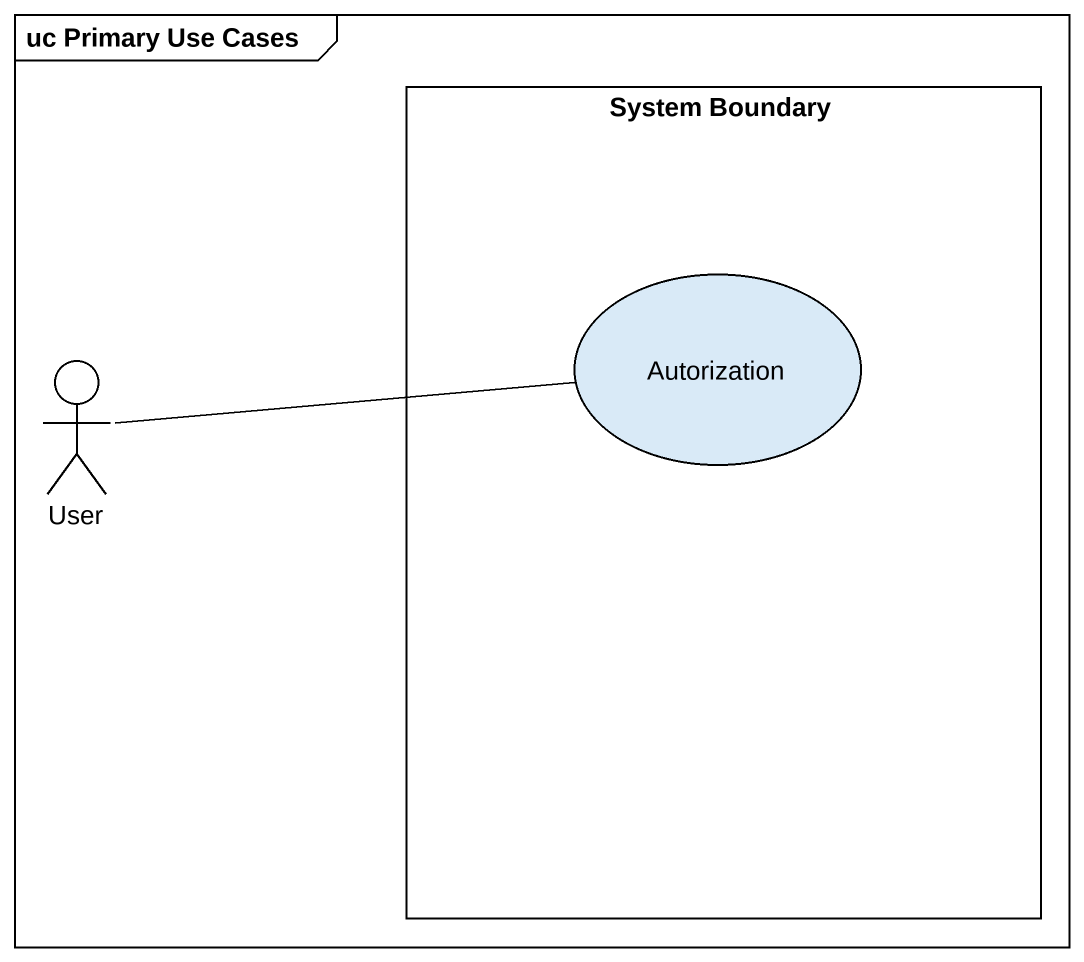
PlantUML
@startuml
mainframe uc Primary Use Cases
rectangle "System Boundary" as System_Boundary {
  usecase Autorization
}
actor User
User -right- Autorization
@enduml
